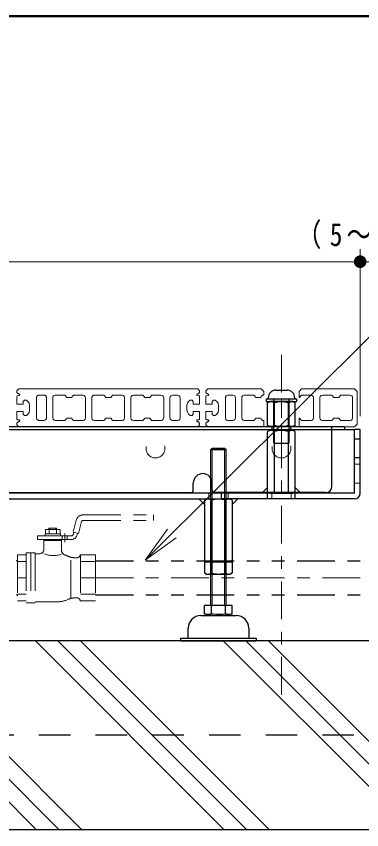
# Model space of a CAD drawing. Units: millimetres on the paper. Extents: x -385 to 0, y -594 to 267.
# Drawn here: x -89.5 to -62.1, y -94.6 to -30 of the extents above; entities that cross this region are included whole.
import ezdxf

# ---------------------------------------------------------------- set-up
doc = ezdxf.new("R2010")
doc.units = ezdxf.units.MM
for name, pattern in [('USER1', [4.5, 2.5, -2]), ('USER2', [6, 3, -1, 1, -1]), ('USER3', [8, 3, -1, 1, -1, 1, -1])]:
    doc.linetypes.add(name, pattern=pattern)
doc.layers.add('1_10', color=7, linetype='Continuous', lineweight=25)
doc.layers.add('LY_3', color=7, linetype='Continuous', lineweight=13)
doc.styles.add('ＭＳ ゴシック', font='')
doc.styles.get('ＭＳ ゴシック').set_extended_font_data('MS Gothic')

# ---------------------------------------------------------------- blocks, each defined once
blk = doc.blocks.new('filled_dot')
at = {"color": 0, "linetype": 'Continuous', "lineweight": -2, "const_width": 1.25}
blk.add_lwpolyline([(-0.625, 0, 1), (0.625, 0, 1)], format="xyb", close=True, dxfattribs=at)

msp = doc.modelspace()

# ---------------------------------------------------------------- linework, layer by layer
at = {"layer": '1_10', "lineweight": 13}
for p, q in [((-62.187, -61.754), (-62.187, -48.484)), ((-162.187, -49.484), (-62.187, -49.484)), ((-62.187, -49.484), (-61.187, -49.484)), ((-62.187, -49.484), (-62.187, -50.484)), ((-79.267, -73.179), (-77.492, -70.709)), ((-79.267, -73.179), (-77.14, -71.063)), ((-76.787, -71.418), (-79.267, -73.179)), ((-87.878, -94.584), (-102.878, -79.584)), ((-86.082, -94.584), (-101.082, -79.584)), ((-84.286, -94.584), (-99.286, -79.584)), ((-72.972, -94.584), (-87.972, -79.584)), ((-71.176, -94.584), (-86.176, -79.584)), ((-69.38, -94.584), (-84.38, -79.584)), ((-58.067, -94.584), (-73.067, -79.584)), ((-56.271, -94.584), (-71.271, -79.584)), ((-54.475, -94.584), (-69.475, -79.584))]:
    msp.add_line(p, q, dxfattribs=at)
at = {"layer": '1_10', "linetype": 'USER2', "lineweight": 13}
for p, q in [((-68.437, -83.87), (-68.437, -56.241)), ((-68.437, -65.367), (-68.437, -58.161)), ((-83.19, -74.584), (-41.187, -74.584))]:
    msp.add_line(p, q, dxfattribs=at)
at = {"layer": '1_10', "color": 40, "lineweight": 13}
for p, q in [((-74.287, -59.584), (-70.037, -59.584)), ((-69.837, -59.784), (-70.037, -59.584)), ((-69.837, -60.084), (-69.837, -59.784)), ((-66.837, -59.584), (-67.037, -59.784)), ((-67.037, -60.259), (-67.037, -59.784)), ((-66.837, -59.584), (-62.637, -59.584)), ((-62.637, -59.584), (-62.437, -59.784)), ((-62.437, -59.784), (-62.437, -62.384)), ((-69.937, -60.084), (-69.837, -60.084)), ((-67.012, -60.259), (-67.037, -60.259)), ((-67.012, -61.909), (-67.037, -61.909)), ((-67.037, -62.584), (-67.037, -61.909)), ((-67.012, -61.909), (-66.837, -62.084)), ((-69.837, -62.584), (-74.287, -62.584)), ((-69.937, -62.084), (-69.837, -62.084)), ((-69.837, -62.584), (-69.837, -62.084)), ((-62.637, -62.584), (-67.037, -62.584)), ((-62.637, -62.584), (-62.437, -62.384))]:
    msp.add_line(p, q, dxfattribs=at)
at = {"layer": '1_10'}
for p, q in [((-68.887, -59.684), (-67.987, -59.684)), ((-69.637, -60.584), (-69.637, -60.384)), ((-69.637, -60.384), (-67.237, -60.384)), ((-69.637, -60.584), (-67.237, -60.584)), ((-69.534, -60.697), (-69.337, -60.584)), ((-69.534, -62.47), (-69.534, -60.697)), ((-69.487, -60.384), (-69.487, -60.284)), ((-69.487, -60.384), (-67.387, -60.384)), ((-67.537, -60.584), (-69.337, -60.584)), ((-69.037, -63.884), (-69.037, -60.384)), ((-68.986, -62.47), (-68.986, -60.697)), ((-67.889, -62.47), (-67.889, -60.697)), ((-67.837, -63.884), (-67.837, -60.384)), ((-67.34, -60.697), (-67.537, -60.584)), ((-67.387, -60.384), (-67.387, -60.284)), ((-67.34, -62.47), (-67.34, -60.697)), ((-67.237, -60.384), (-67.237, -60.584)), ((-69.037, -62.584), (-112.187, -62.584)), ((-69.534, -62.47), (-69.337, -62.584)), ((-67.537, -62.584), (-69.337, -62.584)), ((-69.187, -62.814), (-69.187, -62.584)), ((-63.437, -62.584), (-67.837, -62.584)), ((-67.687, -62.814), (-67.687, -62.584)), ((-67.34, -62.47), (-67.537, -62.584)), ((-63.437, -62.584), (-63.437, -62.814)), ((-69.534, -62.977), (-69.337, -62.864)), ((-69.534, -67.75), (-69.534, -62.977)), ((-69.337, -62.864), (-67.537, -62.864)), ((-68.986, -67.75), (-68.986, -62.977)), ((-67.889, -67.75), (-67.889, -62.977)), ((-67.34, -62.977), (-67.537, -62.864)), ((-67.34, -67.75), (-67.34, -62.977)), ((-64.437, -62.814), (-63.437, -62.814)), ((-62.637, -67.864), (-62.637, -62.814)), ((-62.187, -62.814), (-62.637, -62.814)), ((-62.187, -67.864), (-62.187, -62.814)), ((-69.037, -63.884), (-67.837, -63.884)), ((-62.187, -63.564), (-62.637, -63.564)), ((-62.187, -65.064), (-62.637, -65.064)), ((-69.534, -67.414), (-69.984, -67.864)), ((-69.534, -67.75), (-69.337, -67.864)), ((-67.34, -67.75), (-67.537, -67.864)), ((-67.34, -67.414), (-66.89, -67.864)), ((-74.534, -68.764), (-74.984, -68.314)), ((-74.534, -68.427), (-74.337, -68.314)), ((-74.534, -68.427), (-74.534, -73.2)), ((-74.337, -68.314), (-72.537, -68.314)), ((-73.986, -68.427), (-73.986, -73.2)), ((-73.187, -68.314), (-73.187, -67.864)), ((-62.637, -67.864), (-73.187, -67.864)), ((-62.637, -68.314), (-73.187, -68.314)), ((-72.889, -68.427), (-72.889, -73.2)), ((-72.34, -68.427), (-72.537, -68.314)), ((-72.34, -68.764), (-71.89, -68.314)), ((-72.34, -68.427), (-72.34, -73.2)), ((-69.537, -68.314), (-69.537, -67.864)), ((-69.337, -67.864), (-67.537, -67.864)), ((-67.337, -68.314), (-67.337, -67.864)), ((-74.534, -73.2), (-74.337, -73.314)), ((-74.534, -73.314), (-74.534, -74.2)), ((-74.534, -73.314), (-72.34, -73.314)), ((-74.337, -73.314), (-72.537, -73.314)), ((-73.986, -73.314), (-73.986, -74.2)), ((-72.889, -73.314), (-72.889, -74.2)), ((-72.34, -73.2), (-72.537, -73.314)), ((-72.34, -73.314), (-72.34, -74.2)), ((-74.534, -74.2), (-74.337, -74.314)), ((-72.34, -74.2), (-72.537, -74.314)), ((-72.537, -74.314), (-74.337, -74.314)), ((-61.187, -79.584), (-181.007, -79.584)), ((-41.187, -94.584), (-181.007, -94.584))]:
    msp.add_line(p, q, dxfattribs=at)
at = {"layer": '1_10', "color": 190}
for p, q in [((-63.437, -62.584), (-160.937, -62.584)), ((-64.437, -67.314), (-64.437, -62.584)), ((-160.937, -62.814), (-63.437, -62.814)), ((-75.437, -67.614), (-75.437, -67.064)), ((-73.937, -67.614), (-73.937, -67.064)), ((-148.737, -67.814), (-75.637, -67.814)), ((-64.937, -67.814), (-73.737, -67.814))]:
    msp.add_line(p, q, dxfattribs=at)
at = {"layer": '1_10', "color": 60}
for p, q in [((-161.737, -62.814), (-62.637, -62.814)), ((-73.187, -67.864), (-151.187, -67.864)), ((-151.187, -68.314), (-73.187, -68.314))]:
    msp.add_line(p, q, dxfattribs=at)
at = {"layer": '1_10', "color": 190, "linetype": 'USER1', "lineweight": 13}
msp.add_line((-63.437, -62.814), (-160.937, -62.814), dxfattribs=at)
at = {"layer": '1_10', "color": 4}
for p, q in [((-74.037, -64.391), (-73.93, -64.284)), ((-74.037, -64.391), (-72.837, -64.391)), ((-74.037, -76.784), (-74.037, -64.391)), ((-73.93, -64.284), (-72.945, -64.284)), ((-72.945, -64.284), (-72.837, -64.391)), ((-72.837, -76.784), (-72.837, -64.391)), ((-74.534, -77.46), (-74.534, -76.784)), ((-72.34, -76.784), (-74.534, -76.784)), ((-74.037, -76.784), (-73.93, -76.784)), ((-73.986, -77.46), (-73.986, -76.784)), ((-72.837, -76.784), (-72.945, -76.784)), ((-72.889, -77.46), (-72.889, -76.784)), ((-72.34, -77.46), (-72.34, -76.784)), ((-74.037, -77.584), (-74.534, -77.46)), ((-72.34, -77.46), (-72.837, -77.584)), ((-74.837, -77.584), (-72.037, -77.584)), ((-75.837, -79.384), (-75.837, -78.584)), ((-71.037, -78.584), (-71.037, -79.384)), ((-76.437, -79.384), (-70.437, -79.384)), ((-76.437, -79.584), (-76.437, -79.384)), ((-70.437, -79.384), (-70.437, -79.584)), ((-76.437, -79.584), (-70.437, -79.584))]:
    msp.add_line(p, q, dxfattribs=at)
at = {"layer": '1_10', "color": 4, "lineweight": 13}
for p, q in [((-73.93, -76.784), (-73.93, -64.284)), ((-72.945, -76.784), (-72.945, -64.284))]:
    msp.add_line(p, q, dxfattribs=at)
at = {"layer": '1_10', "linetype": 'USER1', "lineweight": 13}
for p, q in [((-62.187, -65.564), (-62.637, -65.564)), ((-62.187, -67.064), (-62.637, -67.064)), ((-74.212, -67.864), (-74.212, -68.314)), ((-72.662, -67.864), (-72.662, -68.314)), ((-69.212, -68.314), (-69.212, -67.864)), ((-67.662, -68.314), (-67.662, -67.864))]:
    msp.add_line(p, q, dxfattribs=at)
at = {"layer": '1_10', "linetype": 'USER3', "lineweight": 13}
for p, q in [((-84.178, -69.584), (-78.59, -69.584)), ((-78.59, -69.584), (-78.59, -70.024)), ((-84.728, -70.006), (-84.98, -70.946)), ((-84.303, -70.12), (-84.555, -71.06)), ((-84.178, -70.024), (-78.59, -70.024)), ((-87.168, -71.104), (-87.168, -70.744)), ((-87.168, -70.744), (-86.013, -70.744)), ((-86.89, -70.634), (-86.29, -70.634)), ((-86.89, -70.634), (-86.89, -70.744)), ((-86.879, -71.104), (-86.879, -70.744)), ((-86.836, -70.634), (-86.836, -70.744)), ((-86.344, -70.634), (-86.344, -70.744)), ((-86.302, -70.744), (-86.302, -71.104)), ((-86.29, -70.634), (-86.29, -70.744)), ((-86.013, -70.744), (-86.013, -71.104)), ((-84.98, -70.946), (-84.555, -71.06)), ((-84.913, -70.964), (-84.95, -71.105)), ((-84.623, -71.041), (-84.661, -71.183)), ((-87.79, -71.254), (-85.144, -71.254)), ((-87.79, -71.254), (-87.79, -71.554)), ((-87.79, -71.554), (-85.144, -71.554)), ((-87.29, -71.554), (-87.29, -72.284)), ((-87.29, -71.634), (-85.89, -71.634)), ((-87.2, -71.104), (-85.98, -71.104)), ((-87.2, -71.104), (-87.2, -71.254)), ((-85.98, -71.104), (-85.98, -71.254)), ((-85.89, -71.554), (-85.89, -72.393)), ((-85.84, -71.254), (-85.84, -71.554)), ((-85.64, -71.054), (-85.64, -71.754)), ((-85.44, -71.254), (-85.44, -71.554)), ((-89.39, -72.764), (-89.39, -76.404)), ((-89.39, -72.764), (-88.69, -72.764)), ((-88.69, -72.609), (-87.99, -72.609)), ((-88.69, -72.609), (-88.69, -76.559)), ((-88.34, -72.609), (-88.34, -76.559)), ((-87.99, -72.609), (-87.99, -76.559)), ((-87.99, -72.684), (-87.69, -72.684)), ((-84.459, -72.884), (-84.39, -72.764)), ((-84.39, -72.764), (-84.39, -76.404)), ((-84.39, -72.764), (-83.19, -72.764)), ((-83.19, -72.764), (-83.19, -76.404)), ((-89.39, -73.282), (-88.69, -73.282)), ((-85.165, -76.184), (-85.165, -72.984)), ((-84.906, -72.984), (-84.633, -72.984)), ((-84.39, -73.282), (-83.19, -73.282)), ((-89.39, -74.584), (-88.69, -74.584)), ((-84.39, -74.584), (-83.19, -74.584)), ((-89.39, -75.885), (-88.69, -75.885)), ((-84.906, -76.184), (-84.633, -76.184)), ((-84.39, -75.885), (-83.19, -75.885)), ((-89.39, -76.404), (-88.69, -76.404)), ((-88.69, -76.559), (-87.99, -76.559)), ((-87.99, -76.484), (-86.19, -76.484)), ((-84.459, -76.284), (-84.39, -76.404)), ((-84.39, -76.404), (-83.19, -76.404))]:
    msp.add_line(p, q, dxfattribs=at)
at = {"layer": '1_10', "linetype": 'USER3'}
for p, q in [((-83.19, -73.224), (-41.187, -73.224)), ((-83.19, -75.944), (-41.187, -75.944))]:
    msp.add_line(p, q, dxfattribs=at)
at = {"layer": '1_10', "linetype": 'USER1'}
msp.add_line((-53.687, -87.084), (-181.007, -87.084), dxfattribs=at)
at = {"layer": '1_10', "lineweight": 13}
msp.add_lwpolyline([(-79.267, -73.179), (-54.637, -48.687), (-17.711, -48.687)], dxfattribs=at)
at = {"layer": '1_10', "color": 40, "lineweight": 13}
for points in [[(-89.259, -62.049), (-89.226, -62.066), (-89.212, -62.1), (-89.212, -62.116), (-89.222, -62.146), (-89.248, -62.164), (-89.303, -62.181), (-89.312, -62.184), (-89.32, -62.19), (-89.418, -62.268), (-89.432, -62.286), (-89.437, -62.308), (-89.437, -62.434), (-89.287, -62.584), (-75.087, -62.584), (-74.937, -62.434), (-74.937, -62.308), (-74.942, -62.286), (-74.956, -62.268), (-75.054, -62.19), (-75.063, -62.184), (-75.072, -62.181), (-75.126, -62.164), (-75.152, -62.146), (-75.162, -62.116), (-75.162, -62.1), (-75.149, -62.066), (-75.116, -62.049), (-74.983, -62.038), (-74.951, -62.021), (-74.937, -61.987), (-74.937, -61.409), (-74.962, -61.384), (-75.412, -61.384), (-75.437, -61.409), (-75.437, -61.584), (-75.537, -61.684), (-75.687, -61.684), (-75.816, -61.583), (-75.903, -61.444), (-75.937, -61.284), (-75.937, -60.884), (-75.903, -60.723), (-75.816, -60.584), (-75.687, -60.484), (-75.537, -60.484), (-75.437, -60.584), (-75.437, -60.759), (-75.412, -60.784), (-74.962, -60.784), (-74.937, -60.759), (-74.937, -60.18), (-74.951, -60.146), (-74.983, -60.129), (-75.116, -60.118), (-75.149, -60.101), (-75.162, -60.067), (-75.162, -60.051), (-75.152, -60.021), (-75.126, -60.003), (-75.072, -59.986), (-75.063, -59.983), (-75.054, -59.977), (-74.956, -59.899), (-74.942, -59.881), (-74.937, -59.859), (-74.937, -59.734), (-75.087, -59.584), (-89.287, -59.584), (-89.437, -59.734), (-89.437, -59.859), (-89.432, -59.881), (-89.418, -59.899), (-89.32, -59.977), (-89.312, -59.983), (-89.303, -59.986), (-89.248, -60.003), (-89.222, -60.021), (-89.212, -60.051), (-89.212, -60.067), (-89.226, -60.101), (-89.259, -60.118), (-89.391, -60.129), (-89.424, -60.146), (-89.437, -60.18), (-89.437, -60.759), (-89.412, -60.784), (-88.962, -60.784), (-88.937, -60.759), (-88.937, -60.584), (-88.837, -60.484), (-88.687, -60.484), (-88.558, -60.584), (-88.471, -60.723), (-88.437, -60.884), (-88.437, -61.284), (-88.471, -61.444), (-88.558, -61.583), (-88.687, -61.684), (-88.837, -61.684), (-88.937, -61.584), (-88.937, -61.409), (-88.962, -61.384), (-89.412, -61.384), (-89.437, -61.409), (-89.437, -61.987), (-89.424, -62.021), (-89.391, -62.038)], [(-87.814, -62.038), (-87.842, -62.01), (-87.853, -61.995), (-87.864, -61.978), (-87.872, -61.96), (-87.879, -61.942), (-87.883, -61.923), (-87.886, -61.903), (-87.887, -61.884), (-87.887, -60.284), (-87.886, -60.264), (-87.883, -60.245), (-87.879, -60.226), (-87.872, -60.207), (-87.864, -60.189), (-87.853, -60.172), (-87.842, -60.157), (-87.814, -60.129), (-87.798, -60.117), (-87.781, -60.107), (-87.764, -60.099), (-87.745, -60.092), (-87.726, -60.087), (-87.707, -60.085), (-87.687, -60.084), (-87.287, -60.084), (-87.248, -60.087), (-87.211, -60.099), (-87.176, -60.117), (-87.146, -60.142), (-87.121, -60.172), (-87.102, -60.207), (-87.091, -60.245), (-87.087, -60.284), (-87.087, -61.884), (-87.091, -61.923), (-87.102, -61.96), (-87.121, -61.995), (-87.146, -62.025), (-87.176, -62.05), (-87.211, -62.068), (-87.248, -62.08), (-87.287, -62.084), (-87.687, -62.084), (-87.707, -62.083), (-87.726, -62.08), (-87.745, -62.075), (-87.764, -62.068), (-87.781, -62.06), (-87.798, -62.05)], [(-85.087, -60.259), (-85.037, -60.209), (-85.037, -60.184), (-84.937, -60.084), (-84.187, -60.084), (-84.087, -60.11), (-84.014, -60.184), (-83.987, -60.284), (-83.987, -61.884), (-84.014, -61.984), (-84.087, -62.057), (-84.187, -62.084), (-84.937, -62.084), (-85.037, -61.984), (-85.037, -61.959), (-85.087, -61.909), (-85.487, -61.909), (-85.537, -61.959), (-85.537, -61.984), (-85.637, -62.084), (-86.387, -62.084), (-86.487, -62.057), (-86.56, -61.984), (-86.587, -61.884), (-86.587, -60.284), (-86.572, -60.207), (-86.529, -60.142), (-86.464, -60.099), (-86.387, -60.084), (-85.637, -60.084), (-85.537, -60.184), (-85.537, -60.209), (-85.487, -60.259)], [(-81.087, -60.084), (-80.987, -60.11), (-80.914, -60.184), (-80.887, -60.284), (-80.887, -61.884), (-80.914, -61.984), (-80.987, -62.057), (-81.087, -62.084), (-81.837, -62.084), (-81.937, -61.984), (-81.937, -61.959), (-81.987, -61.909), (-82.387, -61.909), (-82.437, -61.959), (-82.437, -61.984), (-82.537, -62.084), (-83.287, -62.084), (-83.387, -62.057), (-83.46, -61.984), (-83.487, -61.884), (-83.487, -60.284), (-83.484, -60.249), (-83.475, -60.215), (-83.46, -60.184), (-83.44, -60.155), (-83.416, -60.13), (-83.387, -60.11), (-83.356, -60.096), (-83.322, -60.087), (-83.287, -60.084), (-82.537, -60.084), (-82.437, -60.184), (-82.437, -60.209), (-82.387, -60.259), (-81.987, -60.259), (-81.937, -60.209), (-81.937, -60.184), (-81.837, -60.084)], [(-77.787, -61.884), (-77.814, -61.984), (-77.887, -62.057), (-77.987, -62.084), (-78.737, -62.084), (-78.837, -61.984), (-78.837, -61.959), (-78.887, -61.909), (-79.287, -61.909), (-79.337, -61.959), (-79.337, -61.984), (-79.437, -62.084), (-80.187, -62.084), (-80.287, -62.057), (-80.36, -61.984), (-80.387, -61.884), (-80.387, -60.284), (-80.36, -60.184), (-80.287, -60.11), (-80.187, -60.084), (-79.437, -60.084), (-79.337, -60.184), (-79.337, -60.209), (-79.287, -60.259), (-78.887, -60.259), (-78.837, -60.209), (-78.837, -60.184), (-78.737, -60.084), (-77.987, -60.084), (-77.911, -60.099), (-77.846, -60.142), (-77.802, -60.207), (-77.787, -60.284)], [(-77.087, -60.084), (-76.687, -60.084), (-76.611, -60.099), (-76.546, -60.142), (-76.502, -60.207), (-76.487, -60.284), (-76.487, -61.884), (-76.514, -61.984), (-76.587, -62.057), (-76.687, -62.084), (-77.087, -62.084), (-77.164, -62.068), (-77.229, -62.025), (-77.272, -61.96), (-77.287, -61.884), (-77.287, -60.284), (-77.272, -60.207), (-77.229, -60.142), (-77.164, -60.099)], [(-72.287, -60.084), (-72.687, -60.084), (-72.764, -60.099), (-72.829, -60.142), (-72.872, -60.207), (-72.887, -60.284), (-72.887, -61.884), (-72.86, -61.984), (-72.787, -62.057), (-72.687, -62.084), (-72.287, -62.084), (-72.211, -62.068), (-72.146, -62.025), (-72.102, -61.96), (-72.087, -61.884), (-72.087, -60.284), (-72.102, -60.207), (-72.146, -60.142), (-72.211, -60.099)], [(-64.287, -60.259), (-64.337, -60.209), (-64.337, -60.184), (-64.437, -60.084), (-65.187, -60.084), (-65.287, -60.11), (-65.36, -60.184), (-65.387, -60.284), (-65.387, -61.884), (-65.36, -61.984), (-65.287, -62.057), (-65.187, -62.084), (-64.437, -62.084), (-64.337, -61.984), (-64.337, -61.959), (-64.287, -61.909), (-63.887, -61.909), (-63.837, -61.959), (-63.837, -61.984), (-63.737, -62.084), (-62.987, -62.084), (-62.887, -62.057), (-62.814, -61.984), (-62.787, -61.884), (-62.787, -60.284), (-62.802, -60.207), (-62.846, -60.142), (-62.911, -60.099), (-62.987, -60.084), (-63.737, -60.084), (-63.837, -60.184), (-63.837, -60.209), (-63.887, -60.259)]]:
    msp.add_lwpolyline(points, close=True, dxfattribs=at)
for points in [[(-74.287, -62.584), (-74.437, -62.434), (-74.437, -62.308), (-74.432, -62.286), (-74.418, -62.268), (-74.32, -62.19), (-74.312, -62.184), (-74.303, -62.181), (-74.248, -62.164), (-74.222, -62.146), (-74.212, -62.116), (-74.212, -62.1), (-74.226, -62.066), (-74.259, -62.049), (-74.391, -62.038), (-74.424, -62.021), (-74.437, -61.987), (-74.437, -61.409), (-74.412, -61.384), (-73.962, -61.384), (-73.937, -61.409), (-73.937, -61.584), (-73.837, -61.684), (-73.687, -61.684), (-73.558, -61.583), (-73.471, -61.444), (-73.437, -61.284), (-73.437, -60.884), (-73.471, -60.723), (-73.558, -60.584), (-73.687, -60.484), (-73.837, -60.484), (-73.937, -60.584), (-73.937, -60.759), (-73.962, -60.784), (-74.412, -60.784), (-74.437, -60.759), (-74.437, -60.18), (-74.424, -60.146), (-74.391, -60.129), (-74.259, -60.118), (-74.226, -60.101), (-74.212, -60.067), (-74.212, -60.051), (-74.222, -60.021), (-74.248, -60.003), (-74.303, -59.986), (-74.312, -59.983), (-74.32, -59.977), (-74.418, -59.899), (-74.432, -59.881), (-74.437, -59.859), (-74.437, -59.734), (-74.287, -59.584)], [(-69.937, -60.084), (-70.037, -60.184), (-70.037, -60.209), (-70.087, -60.259), (-70.487, -60.259), (-70.537, -60.209), (-70.537, -60.184), (-70.637, -60.084), (-71.387, -60.084), (-71.464, -60.099), (-71.529, -60.142), (-71.572, -60.207), (-71.587, -60.284), (-71.587, -61.884)], [(-66.837, -62.084), (-66.087, -62.084), (-65.987, -62.057), (-65.914, -61.984), (-65.887, -61.884), (-65.887, -60.284), (-65.89, -60.249), (-65.899, -60.215), (-65.914, -60.184), (-65.934, -60.155), (-65.959, -60.13), (-65.987, -60.11), (-66.019, -60.096), (-66.052, -60.087), (-66.087, -60.084), (-66.837, -60.084), (-67.012, -60.259)], [(-71.587, -61.884), (-71.56, -61.984), (-71.487, -62.057), (-71.387, -62.084), (-70.637, -62.084), (-70.537, -61.984), (-70.537, -61.959), (-70.487, -61.909), (-70.087, -61.909), (-70.037, -61.959), (-70.037, -61.984), (-69.937, -62.084)]]:
    msp.add_lwpolyline(points, dxfattribs=at)
at = {"layer": '1_10', "color": 4}
for points in [[(-73.986, -77.46), (-74.076, -77.479), (-74.167, -77.492), (-74.258, -77.496), (-74.35, -77.492), (-74.442, -77.48), (-74.534, -77.46)], [(-72.889, -77.46), (-73.126, -77.484), (-73.363, -77.496), (-73.605, -77.493), (-73.845, -77.476), (-73.986, -77.46)], [(-72.34, -77.46), (-72.431, -77.479), (-72.521, -77.492), (-72.612, -77.496), (-72.705, -77.492), (-72.797, -77.48), (-72.889, -77.46)]]:
    msp.add_lwpolyline(points, dxfattribs=at)
at = {"layer": '1_10', "color": 60, "linetype": 'USER1', "lineweight": 13}
for centre in [(-78.437, -64.314), (-68.437, -64.314)]:
    msp.add_circle(centre, 0.75, dxfattribs=at)
at = {"layer": '1_10'}
for centre, radius, start, end in [((-68.887, -60.284), 0.6, 90, 180), ((-67.987, -60.284), 0.6, 0, 90), ((-69.26, -61.098), 0.486, 55.61586, 124.38414), ((-68.437, -62.428), 1.815, 72.41211, 107.58789), ((-67.614, -61.098), 0.486, 55.61586, 124.38414), ((-69.26, -62.069), 0.486, 235.61587, 304.38414), ((-68.437, -60.74), 1.815, 252.41211, 287.58789), ((-67.614, -62.069), 0.486, 235.61587, 304.38414), ((-69.26, -63.378), 0.486, 55.61586, 124.38414), ((-68.437, -64.708), 1.815, 72.41211, 107.58789), ((-67.614, -63.378), 0.486, 55.61586, 124.38414), ((-69.26, -67.349), 0.486, 235.61587, 304.38414), ((-68.437, -66.02), 1.815, 252.41211, 287.58789), ((-67.614, -67.349), 0.486, 235.61587, 304.38414), ((-74.26, -68.828), 0.486, 55.61586, 124.38414), ((-73.437, -70.158), 1.815, 72.41211, 107.58789), ((-72.614, -68.828), 0.486, 55.61586, 124.38414), ((-62.637, -67.864), 0.45, 270, 0), ((-74.26, -72.799), 0.486, 235.61587, 304.38414), ((-73.437, -71.47), 1.815, 252.41211, 287.58789), ((-72.614, -72.799), 0.486, 235.61587, 304.38414), ((-74.26, -73.799), 0.486, 235.61587, 304.38414), ((-73.437, -72.47), 1.815, 252.41211, 287.58789), ((-72.614, -73.799), 0.486, 235.61587, 304.38414)]:
    msp.add_arc(centre, radius, start, end, dxfattribs=at)
at = {"layer": '1_10', "color": 190}
for centre, radius, start, end in [((-74.687, -67.064), 0.75, 0, 180), ((-75.637, -67.614), 0.2, 270, 0), ((-73.737, -67.614), 0.2, 180, 270), ((-64.937, -67.314), 0.5, 270, 0)]:
    msp.add_arc(centre, radius, start, end, dxfattribs=at)
at = {"layer": '1_10', "linetype": 'USER3', "lineweight": 13}
for centre, radius, start, end in [((-84.178, -70.154), 0.57, 90, 164.99999), ((-84.178, -70.154), 0.13, 90, 164.99999), ((-85.144, -71.054), 0.2, 270, 345), ((-85.144, -71.054), 0.5, 270, 345), ((-87.69, -72.284), 0.4, 270.00002, 0), ((-86.557, -70.743), 2.074, 249.29995, 288.74943), ((-85.49, -72.393), 0.4, 179.99996, 252.28107), ((-86.19, -74.584), 1.9, 63.70845, 72.28105), ((-84.906, -71.984), 1, 243.70843, 269.99996), ((-84.633, -72.784), 0.2, 270.00007, 330.00005), ((-89.49, -73.14), 0.1, 271.78991, 359.99998), ((-89.49, -76.027), 0.1, 0.00002, 88.21009), ((-84.906, -77.184), 1, 90.00004, 116.29157), ((-84.633, -76.384), 0.2, 29.99995, 89.99993), ((-86.19, -74.584), 1.9, 270.00002, 296.29155)]:
    msp.add_arc(centre, radius, start, end, dxfattribs=at)
at = {"layer": '1_10', "color": 4}
for centre, start, end in [((-74.837, -78.584), 90, 180), ((-72.037, -78.584), 0, 90)]:
    msp.add_arc(centre, 1, start, end, dxfattribs=at)
at = {"layer": 'LY_3', "lineweight": 50}
msp.add_line((0, -30), (-385, -30), dxfattribs=at)

# ---------------------------------------------------------------- block references
at = {"layer": '1_10', "lineweight": 13, "xscale": 0.4, "yscale": 0.4}
msp.add_blockref('filled_dot', (-62.187, -49.484), dxfattribs=at)
at = {"layer": '1_10', "lineweight": 13, "xscale": 0.4, "yscale": 0.4, "rotation": 180}
msp.add_blockref('filled_dot', (-62.187, -49.484), dxfattribs=at)

# ---------------------------------------------------------------- texts
at = {"layer": '1_10', "insert": (-61.277, -48.484), "char_height": 1.833, "attachment_point": 8, "style": 'ＭＳ ゴシック'}
msp.add_mtext('\\T1.33;\\W0.8;（5～10）', dxfattribs=at)

doc.saveas('drawing.dxf')
